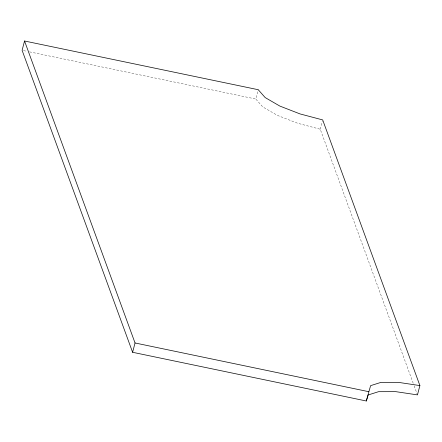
<?xml version="1.0" encoding="UTF-8"?>
<svg xmlns="http://www.w3.org/2000/svg" width="442" height="442" viewBox="0 0 442 442"><rect width="100%" height="100%" fill="white"/><g stroke="black" fill="none" stroke-linecap="round" stroke-linejoin="round"><path stroke-width="0.33" stroke-dasharray="2.21 1.66" d="M413.198 383.231L320.246 129.23L297.621 123.241L277.427 115.395L262.741 106.892L255.802 99.03L258.238 89.715M320.246 129.23L322.334 121.246M23.454 50.598L26.829 51.3M29.531 51.863L255.802 99.03M414.143 385.822L417.463 394.894"/><path stroke-width="0.66" d="M24.537 41.001L22.1 50.316L132.606 352.285L366.308 400.999L368.164 394.971L378.54 391.695L395.85 391.667L417.463 394.894L419.9 385.579L322.682 119.915L300.057 113.925L279.863 106.08L265.178 97.577L258.238 89.715L24.537 41.001L135.042 342.97L132.606 352.285M366.308 400.999L370.6 385.656L380.976 382.38L398.286 382.352L419.9 385.579M135.042 342.97L368.744 391.684"/></g></svg>
